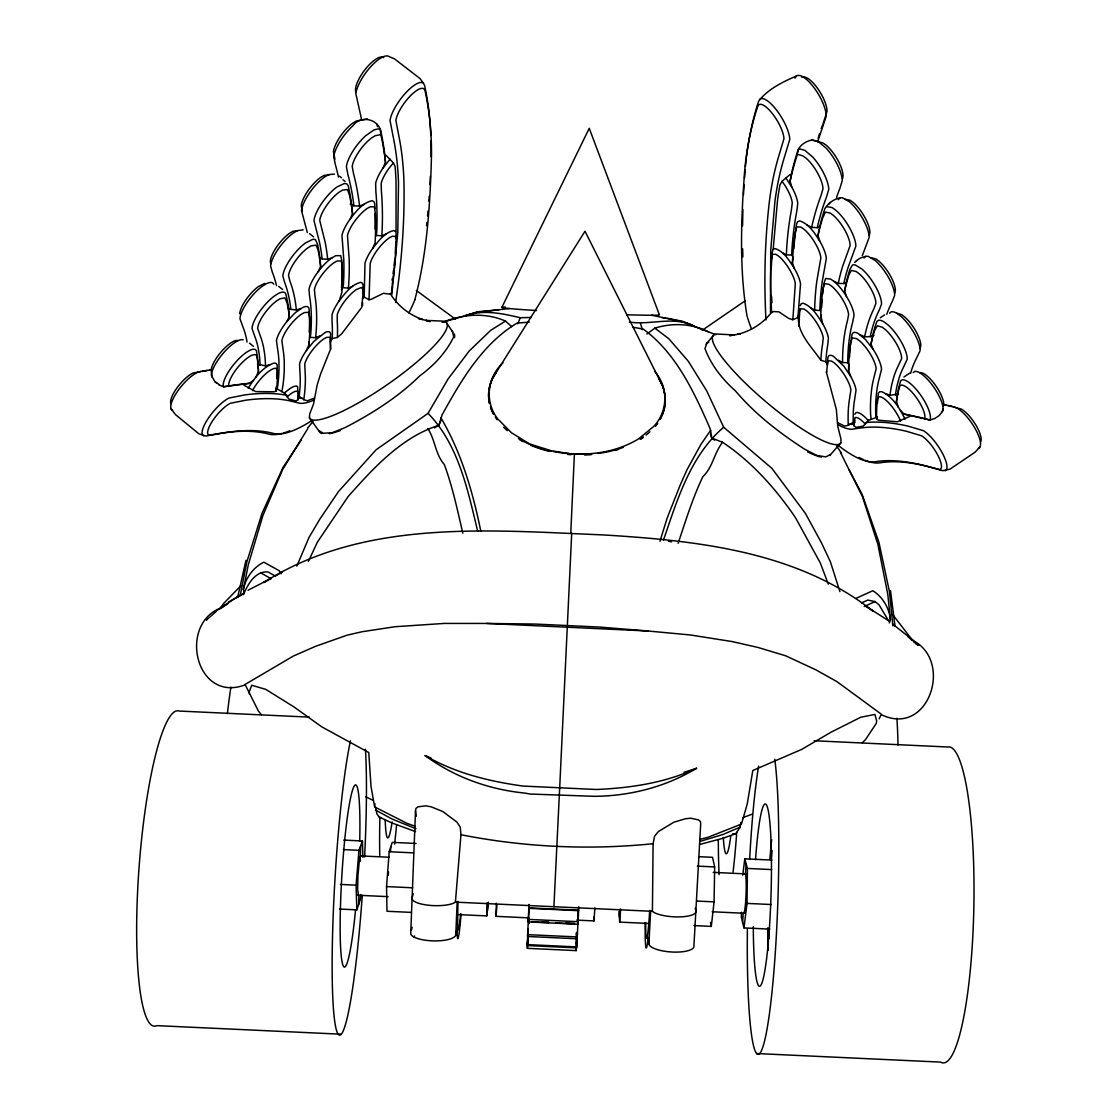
<?xml version="1.0" encoding="UTF-8"?>
<svg xmlns="http://www.w3.org/2000/svg" width="1118" height="1118" viewBox="0 0 1118 1118"><rect width="100%" height="100%" fill="white"/><g stroke="black" fill="none" stroke-linecap="round" stroke-linejoin="round"><path stroke-width="1.5" d="M829.808 455.487L840.932 442.728L840.96 439.025L837.717 426.154L836.334 409.426L826.481 372.504L827.963 360.709L831.75 361.17L834.461 363.07A19.789 5.744 56.4 0 1 850.868 389.805L849.624 398.26A464.585 138.59 52.5 0 0 848.255 411.27L848.241 411.731A448.975 133.811 52.7 0 0 848.283 425.301L844.579 426.07L837.703 422.702M849.373 364.831L847.751 362.679L842.567 362.539L842.581 359.185A673.078 213.482 51.1 0 1 847.472 320.684L848.604 314.647A20.851 6.415 57 0 0 831.736 286.25L828.815 284.224L824.651 283.734L823.086 288.43A950.23 306.542 49.3 0 0 820.78 314.955L822.624 323.605M645.17 922.616A58.499 2.557 -87.7 0 0 648.16 937.345L648.887 943.913A22.57 6.946 3.8 0 0 672.351 952.033A22.57 6.946 3.8 0 0 693.915 946.01L700.679 824.148L700.441 821.646L698.638 819.941L690.896 818.208L685.488 818.725L673.847 822.219L658.446 831.512L654.589 836.18L653.094 843.699L652.409 911.31L455.403 902.128L460.951 834.727L460.267 827.11L456.927 822.093L442.924 811.612L431.241 806.847L425.874 805.826L417.978 806.833L415.994 808.356L415.505 810.83L410.753 932.803A22.57 6.946 1.7 0 0 431.758 940.825A22.57 6.946 1.7 0 0 455.795 934.9L457.052 928.429A58.499 2.348 -86.9 0 0 461.077 914.021M792.858 319.734L795.317 283.455A20.194 5.953 57.4 0 0 778.505 256.036L775.85 254.303L772.259 254.331L771.21 260.857A1408.331 440.674 47.1 0 0 771.071 301.525L771.644 312.537L773.586 311.517L778.939 311.88L788.861 318.49L792.858 319.734L797.931 317.498L800.53 283.79A23.925 7.099 57.4 0 0 794.856 269.242C789.741 261.36 784.431 251.508 774.914 248.559L773.181 249.286L772.147 252.612L771.252 267.901M847.751 362.679L847.765 359.8A668.061 212.909 51 0 1 852.824 321.579L854.04 315.108A24.708 7.644 57 0 0 848.855 300.49L845.557 294.928A24.708 7.644 57 0 0 834.056 281.429L830.576 279.039L825.629 278.48L823.882 283.609A956.044 310.217 49.2 0 0 822.61 294.076M769.799 929.114L743.959 927.912L747.034 903.4L747.425 868.448L744.77 858.82L771.993 860.091M848.283 425.301L853.146 422.436L853.3 411.927A460.267 138.003 52.5 0 1 854.711 399.028L856.025 390.21A23.45 6.848 56.4 0 0 850.728 376.445L843.922 366.243L833.357 356.251A23.492 6.862 56.4 0 0 827.907 357.481L827.348 365.083L825.839 361.799L826.006 359.227A640.81 196.349 51.5 0 1 827.753 344.721L828.41 338.237A23.66 6.96 56.9 0 0 822.932 324.094C817.775 316.156 812.409 306.444 802.962 303.188L801.173 303.761L800.278 305.675M742.576 225.85L742.897 209.415M741.43 912.246L741.36 917.375L743.959 927.912M820.836 360.248C810.48 345.015 792.466 329.027 800.264 308.764L803.94 309.001L806.637 310.818A19.97 5.842 56.9 0 1 823.225 337.86L822.624 343.925A645.589 196.838 51.5 0 0 820.933 358.529L820.836 360.248L825.839 361.799M798.713 326.107L799.971 308.945M528.255 921.092L527.584 936.479L577.209 938.785L577.335 932.999M694.082 925.578L711.314 926.389L714.067 901.863L714.668 866.925L712.529 857.31L698.918 856.681M820.249 310.594L814.673 310.063L814.715 307.799A966.916 312.439 49.3 0 1 816.895 280.744L820.878 257.867A21.116 6.568 57.6 0 0 803.744 229.008L800.851 227.066L796.757 226.842L795.094 233.369A1488.897 478.476 46.2 0 0 792.606 258.691L792.41 262.59L794.269 268.222M577.265 932.901L576.567 947.854L527.319 945.562L527.976 931.546M819.885 310.175L819.927 308.456A960.516 311.81 49.2 0 1 822.233 281.554L826.356 258.3A25.029 7.826 57.6 0 0 820.961 243.207C815.637 234.598 809.907 224.299 799.789 220.917L797.763 221.546L796.673 223.6A1493.872 482.962 46.1 0 0 793.766 248.839M430.989 156.562L431.101 149.127A1725.493 559.21 -40.1 0 0 430.989 140.868M457.416 914.552L486.721 915.908L487.015 902.771M529.038 921.47L529.024 923.286M396.051 238.274L396.038 182.01A1612.645 518.892 -40.4 0 0 395.115 166.694L393.466 162.921L385.906 155.248M528.772 917.878L496.015 916.341L496.35 903.204M528.227 936.996L528.255 935.934M576.692 932.985L576.175 950.621L576.259 948.316M576.567 947.854L576.944 936.842L576.385 945.059M578.761 906.754L578.048 924.251L528.157 921.917L529.052 904.434M529.107 919.499L529.066 920.617M358.599 904.686L358.92 895.602M360.15 861.419L360.709 845.599M528.465 918.409L528.325 920.268M390.573 851.581L390.741 847.011M321.691 433.504A83.235 17.315 -34.8 0 1 319.273 431.492L309.393 417.727L309.672 414.037L313.515 404.073L317.177 384.997L320.545 374.125L330.565 349.151L330.411 341.689L332.214 338.558L332.326 335.973A641.536 195.063 -46.2 0 0 332.032 321.369L332.046 314.857A23.66 6.904 -51.6 0 1 338.852 301.287C344.735 293.88 350.954 284.727 360.653 282.351L362.358 283.078L363.057 285.076L362.805 293.531M528.367 920.771L529.275 904.741M571.703 533.44L559.671 788.274M528.87 923.65L528.954 921.763M395.926 241.684L395.241 253.59M455.795 934.9L457.164 901.779M337.356 337.482L337.44 335.763A646.316 195.538 -46.2 0 0 337.231 321.062L337.231 314.969A19.97 5.8 -51.6 0 1 356.307 289.59L361.366 287.536L363.406 289.883L361.757 307.338L341.675 333.821L337.356 337.482L332.214 338.558M487.462 910.695L487.797 903.12M496.951 905.063L496.015 916.341M576.217 950.621L527.333 948.344L527.934 934.536L527.319 945.562M528.101 934.983L527.64 945.66L528.157 935.808M577.209 938.785L578.048 920.421L578.048 924.251M429.983 184.736L430.36 176.476M527.989 931.07L528.073 928.653L527.584 936.479M529.149 920.911L529.261 918.479M570.767 533.188L574.386 454.383L551.216 450.736L529.485 443.888L511.471 432.75L498.027 419.208C484.401 402.466 487.029 377.157 502.988 362.847M576.622 939.232L576.678 936.954L576.329 943.536M792.41 262.59L793.263 257.112L791.642 255.002L786.359 254.89L786.527 251.354A1511.871 486.805 46.1 0 1 791.278 210.715L792.271 202.917A21.354 6.68 58.1 0 0 784.668 184.987L782.027 181.27L790.272 174.352M527.962 936.954L528.255 933.823M553.913 906.726L559.699 787.212M576.399 934.844L576.511 932.524M376.011 235.954L376.724 232.488A1506.435 483.814 -40.8 0 0 375.872 191.737L375.648 183.38A25.309 7.882 -52.8 0 1 382.733 168.441L390.084 159.091M527.989 936.185L528.101 934.718M527.892 938.156L527.361 948.357M619.358 916.844L619.749 909.283M791.642 255.002L791.782 252.067A1502.941 486.05 46.1 0 1 796.729 211.609L797.791 203.322A25.309 7.952 58.1 0 0 792.187 187.782L785.758 177.776M648.887 943.913L650.648 910.793M376.584 235.423L381.839 235.814L382.035 232.264A1515.393 484.541 -40.8 0 0 381.392 191.36L381.182 183.506A21.368 6.624 -52.8 0 1 390.489 166.372L393.466 162.921M576.664 932.552L576.315 938.184M743.498 194.574L744.043 184.652M488.398 902.156L486.721 915.908M330.411 341.689L330.621 334.072A23.506 6.806 -51.1 0 0 325.366 332.326L313.934 341.297L306.192 350.814A23.506 6.806 -51.1 0 0 299.54 364.077L300.001 372.923A460.714 137.053 -47.2 0 1 300.113 385.892L299.219 396.373L303.775 399.685L307.352 400.789L314.479 398.092M577.643 920.156L578.216 910.318M742.645 922.602L743.177 913.518M745.468 874.248L746.083 863.599M330.565 349.151L330.271 337.273L326.498 337.384L323.619 339.02A19.803 5.702 -51.1 0 0 304.753 364.105L305.144 372.629A465.032 137.626 -47.2 0 1 305.2 385.724L305.158 386.185A449.394 132.874 -47.3 0 1 303.775 399.685M773.181 249.286L777.541 200.024A1608.69 521.226 45.7 0 1 780.001 184.875L782.027 181.27M576.79 920.114L594.021 920.911L594.874 907.802M428.879 201.184L429.214 196.251M388.295 875.254L388.519 871.816M362.442 298.841L364.189 297.067L364.985 263.261A23.925 7.043 -52.1 0 1 372.028 249.3C377.884 241.949 384.047 232.642 393.788 230.574L395.423 231.468M297.989 392.893L297.528 386.535A23.157 6.596 -50.6 0 0 285.593 392.069L284.489 393.131L288.989 399.126L296.032 400.971L298.101 399.629L297.933 391.524A19.537 5.534 -50.6 0 0 287.885 396.219L287.13 396.96M771.154 860.245L772.049 850.435M648.985 923.482L619.679 922.112L620.672 909.004M411.131 912.386L386.996 911.268L386.549 886.574L389.218 851.734L392.25 842.357L416.078 843.475M341.367 289.702L343.324 285.998A961.983 310.007 -43.9 0 0 343.729 258.985L341.968 235.451A25.029 7.756 -52.2 0 1 348.802 220.931C354.909 212.867 361.561 203.169 371.931 200.723L373.873 201.533L374.74 203.686A1497.323 480.74 -40.8 0 1 374.977 208.661M744.532 178.028L745.175 169.726M360.765 894.484L360.345 899.599L356.824 909.856L339.579 909.046M356.824 909.856L356.083 885.163L358.948 850.323L362.456 840.974L343.715 840.093M414.876 826.16L407.022 823.351L374.656 806.944L374.907 803.73M343.184 287.717L348.383 288.081L348.578 285.831A968.398 310.622 -44 0 0 349.123 258.691L347.474 235.535A21.13 6.512 -52.2 0 1 367.263 208.409L370.31 206.746L374.376 206.9L375.355 213.566A1492.32 476.24 -40.9 0 1 375.299 239L375.103 242.913L372.713 248.35M427.565 215.914L427.998 211.009M310.091 337.72L310.706 334.506A668.844 211.554 -45.7 0 0 309.532 295.977L308.973 289.422A24.708 7.588 -51.6 0 1 315.555 275.363L319.357 270.123A24.708 7.588 -51.6 0 1 332.074 257.755L335.735 255.701L340.683 255.617L341.884 260.885A957.497 308.428 -43.9 0 1 341.521 287.745M369.024 299.764L370.212 263.415A20.194 5.911 -52.1 0 1 389.539 237.687L392.334 236.219L395.884 236.569L396.261 243.179A1411.349 438.438 -41.8 0 1 392.348 283.665C391.454 295.068 392.684 294.859 383.558 293.251L371.022 299.4L369.024 299.764L364.189 297.067M310.455 337.37L315.611 337.72L315.933 334.38A673.875 212.113 -45.8 0 0 314.955 295.599L314.438 289.464A20.865 6.373 -51.6 0 1 333.919 262.772L337.007 261.039L341.172 260.927L342.248 265.763A951.67 304.753 -44 0 1 341.87 292.385L339.201 300.826M394.109 265.343L394.654 260.326M745.44 166.414L745.692 163.983A1721.063 561.641 45.4 0 1 746.293 158.504M426.531 225.682L426.894 222.426M898.173 394.053L890.012 395.283L890.18 393.843A492.87 156.227 51.9 0 1 891.954 383.726L893.631 377.437A492.479 156.101 51.9 0 1 898.173 366.005L901.611 358.668A21.312 6.764 56.4 0 0 885.512 329.74L882.312 327.253L877.406 325.785L874.863 330.02A671.736 215.984 50.7 0 0 871.062 343.925L872.976 349.137M895.434 395.101L895.504 394.57A487.979 155.444 51.8 0 1 897.321 384.55L899.012 378.317A487.867 155.416 51.8 0 1 903.596 366.997L907.187 359.325A25.281 8.064 56.4 0 0 888.139 325.017L884.324 322.068A25.281 8.064 56.4 0 0 876.847 321.718A674.42 218.108 50.7 0 0 872.655 335.4L871.062 343.925M826.481 372.504L826.621 371.316M898.327 407.259L896.468 401.348A479.874 151.964 51.9 0 1 898.271 391.538L899.78 386.045L901.108 385.151A20.935 6.512 55.9 0 1 915.977 397.086A20.935 6.512 55.9 0 1 924.935 417.601L924.614 418.635L918.716 417.14M699.826 844.439L722.605 838.374L735.7 833.735L740.214 827.11L740.787 822.359M742.771 875.087L744.77 858.82M391.831 294.733L397.784 232.53L398.511 183.1A1607.069 515.65 -40.5 0 0 393.494 138.311L390.028 120.506A26.734 8.623 -53.4 0 1 404.94 93.744A26.734 8.623 -53.4 0 1 423.401 83.137L424.574 85.359A1725.493 559.21 -40.1 0 1 430.807 135.418M850.588 376.207L848.618 370.365L849.177 366.215M393.047 273.686L393.508 270.374M820.724 317.819L821.115 315.08M877.434 417.028L868.434 420.396L863.18 426.14L855.927 427.314L853.984 425.776L854.683 420.689M275.964 387.135L276.314 390.937L274.343 391.775L255.673 391.593L243.822 385.109M896.37 402.145L897.181 396.583A484.499 154.298 51.9 0 1 899.012 386.646L900.577 380.903L902.184 379.813A24.792 7.756 55.9 0 1 919.835 393.941A24.792 7.756 55.9 0 1 930.428 418.272L929.869 420.019L924.614 418.635M392.055 280.269L392.306 278.578M395.576 302.475C401.628 262.898 404.688 222.817 403.975 182.765A1616.908 516.502 -40.5 0 0 399.21 137.793L395.884 120.451A22.57 7.239 -53.4 0 1 408.475 97.895A22.57 7.239 -53.4 0 1 424.029 88.923L425.064 90.865A1714.215 552.376 -40.2 0 1 431.52 154.032C430.276 202.889 427.383 252.486 414.806 299.862M942.851 409.202L942.474 411.564L939.078 415.644L934.872 418.453L929.869 420.019L904.252 414.121L900.451 410.474M842.553 178.796L843.042 175.875A22.178 7.505 58.2 0 0 826.118 145.172L822.904 142.936L812.101 139.988C805.715 141.189 799.16 145.34 797.441 151.922A1591.711 523.098 45.6 0 0 792.117 171.068L790.063 181.214L791.837 187.181M846.508 296.536L844.649 291.085L845.949 283.804A971.36 317.47 48.8 0 1 849.89 269.368L852.559 264.896L855.06 264.854L862.104 269.172A25.56 8.259 57 0 1 881.529 304.152L879.307 309.952A680.093 219.994 50.7 0 0 870.964 333.29L870.209 336.644L864.647 336.742L860.147 334.855M819.76 241.208L817.971 235.465L819.704 226.688A1508.182 485.212 45.8 0 1 825.014 208.283C829.137 202.651 835.02 197.858 842.315 197.718L849.4 201.757A25.938 8.665 57.6 0 1 869.147 237.505L862.299 255.659M790.063 181.214L790.119 181.004A1582.641 517.173 45.7 0 1 796.519 157.191L798.629 148.61L804.806 150.315L812.674 156.981A26.315 8.678 58.2 0 1 828.745 189.417L826.509 197.02A1519.222 488.79 45.8 0 0 817.999 224.522L817.272 227.653L811.654 227.401L807.126 225.109M864.647 336.742L864.759 336.127A685.222 220.595 50.7 0 1 873.815 308.917L875.883 303.509A21.577 6.932 57 0 0 859.504 274.022L856.304 271.604L851.455 270.374L849.051 274.483A965.114 313.627 48.9 0 0 845.138 288.751L844.649 291.085M284.489 393.131L277.166 388.91L277.348 388.002A112.359 33.47 -49.8 0 0 277.907 384.271A479.259 148.568 -46.8 0 0 278.997 369.527L278.969 362.595A479.259 148.568 -46.8 0 0 277.697 349.627L276.439 340.738A24.47 7.435 -51.1 0 1 286.529 321.942L295.054 312.844L302.908 307.38A24.47 7.435 -51.1 0 1 309.029 308.806A664.288 210.044 -45.7 0 1 309.197 332.13M240.272 595.307L246.854 561.851L262.017 513.302L283.078 467.338L301.189 440.101M244.115 592.736L243.389 589.493L248.35 564.562L262.87 515.608L282.644 469.504L307.688 428.739M276.314 390.937L276.398 390.461A471.754 145.368 -46.9 0 0 277.474 375.997L277.432 369.876L276.551 368.605A20.348 6.051 -50.6 0 0 265.539 373.957A20.348 6.051 -50.6 0 0 252.836 389.972L252.528 390.629M834.056 281.429L838.29 283.413L838.821 280.8A983.015 319.944 48.9 0 1 842.692 266.182L850.127 245.541A21.913 7.127 57.6 0 0 833.399 215.411L830.213 213.063L825.419 212.113L822.68 217.926A1504.954 481.201 45.9 0 0 818.851 231.733L817.971 235.465M869.343 235.409L869.902 232.67A21.885 7.351 57.6 0 0 853.286 202.54L850.057 200.22L845.18 199.325M838.29 283.413L843.866 283.553L844.258 281.666A976.154 319.175 48.8 0 1 848.185 267.146L855.843 246.17A25.966 8.483 57.6 0 0 836.026 210.422L832.239 207.641L826.537 206.55M237.715 597.068L245.988 560.286M909.731 416.441L897.307 421.779L878.566 420.2L876.666 419.18L876.903 418.188M811.654 227.401L812.506 223.6A1528.292 489.572 45.8 0 1 820.878 195.971L822.988 188.802A22.22 7.281 58.2 0 0 805.952 158.099L802.78 155.835L797.539 154.34M894.721 293.279L895.336 290.722A21.535 7.141 57 0 0 879.041 261.235L875.813 258.845L870.894 257.685M281.694 391.677L281.918 390.769A116.062 34.392 -49.8 0 0 283.092 384.215A483.773 149.211 -46.8 0 0 284.265 369.345L284.265 362.344A483.773 149.211 -46.8 0 0 283.05 349.277L281.862 340.766A20.655 6.247 -51.1 0 1 301.063 314.451L304.194 312.635L308.47 312.285L309.602 317.33A660.696 207.696 -45.8 0 1 308.861 344.959L306.36 350.591M411.438 930.078L412.123 927.353M529.359 322.138L517.019 323.116C482.361 343.897 461.217 380.386 442.113 414.778L438.899 425.287L434.399 427.873M413.241 893.645L412.109 897.922A22.626 6.61 1.7 0 0 427.369 905.105A22.626 6.61 1.7 0 0 453.573 903.19L456.144 901.695M910.639 373.3L911.589 369.946A487.322 158.588 51.7 0 1 916.355 358.529L920.072 350.772A25.253 8.231 56.4 0 0 901.094 316.464L897.251 313.543A25.253 8.231 56.4 0 0 889.676 313.25M920.1 348.327L920.771 345.951A21.27 6.974 56.4 0 0 904.769 317.023L901.541 314.563L896.552 313.166M678.137 543.306C685.697 520.806 692.531 498.237 702.859 476.673C712.851 467.226 714.15 452.888 722.577 442.281C751.953 461.916 775.668 488.636 795.485 517.648L820.43 563.22L828.298 584.169M663.505 540.022C677.229 499.97 690.365 455.627 723.681 427.258L771.937 468.386L805.393 513.4L821.381 542.663L830.381 561.753L839.884 591.59M659.955 541.252L667.18 518.011L680.163 485.17L686.927 469.895L700.93 444.391L710.587 430.374L709.581 427.356C693.691 391.286 675.915 352.953 643.227 329.055L632.564 327.197M889.397 622.992L890.431 619.819L887.818 594.552L877.923 544.48L862.481 496.741L840.47 452.427M943.368 406.072L943.718 405.023A20.893 6.708 55.8 0 0 934.872 384.466A20.893 6.708 55.8 0 0 919.876 372.657M243.389 589.493C245.681 577.88 253.283 567.399 263.834 562.172L279.248 570.725L281.261 573.786M243.472 594.706C247.623 584.504 255.197 570.921 267.971 571.927L275.517 576.189M821.213 128.654L822.555 125.076M823.141 123.539L827.068 111.269A22.486 7.784 58.9 0 0 816.992 87.553A22.486 7.784 58.9 0 0 801.955 77.435M771.644 312.537L772.007 311.615M350.186 219.058L352.505 213.51L351.639 204.608A1511.802 483.046 -40.5 0 0 348.229 185.784L346.887 183.897L344.484 183.45L337.133 186.86A25.98 8.427 -52.2 0 0 314.004 220.609L319.482 242.215A977.705 317.386 -43.5 0 1 321.914 257.042L322.11 258.957L327.672 259.334L332.074 257.755M517.802 323.829L520.219 317.736L531.441 317.442M383.139 167.882L385.472 162.096L384.41 151.796A1595.624 520.834 -40.3 0 0 381.056 132.245C378.834 118.857 360.793 114.735 352.799 125.887A26.301 8.79 -52.9 0 0 333.779 156.702L335.344 164.556A1520.927 496.057 -40.2 0 1 338.461 177.007M318.267 271.632L320.628 266.377L320.027 258.999A972.898 315.695 -43.5 0 0 317.568 244.269L315.388 239.559L312.914 239.28L305.521 242.913A25.574 8.189 -51.6 0 0 282.854 275.936L284.475 281.918A680.932 218.639 -45.4 0 1 290.401 305.941L290.806 309.351L296.326 309.966L300.98 308.512M296.815 566.113L309.099 537.283L319.846 519.129L338.544 491.473L376.095 449.785L428.054 413.353L448.192 378.806L469.183 351.038L490.648 330.369L505.49 321.09L511.667 326.61M441.107 420.284L438.899 425.287C401.516 437.152 373.44 468.023 348.061 496.644L317.428 542.104L308.386 561.404M286.879 321.523L289.282 316.52L288.514 307.883A675.244 216.752 -45.4 0 0 285.747 293.852A25.253 7.994 -51.1 0 0 278.34 293.503L274.273 296.088A25.253 7.994 -51.1 0 0 252.025 328.482L254.806 336.448A488.384 154.396 -46.5 0 1 258.202 348.159L259.264 354.518A488.482 154.424 -46.5 0 1 260.061 364.664L265.441 365.893L269.955 364.65M256.05 377.032L258.468 371.316A480.377 150.958 -46.6 0 0 257.671 361.394L256.721 355.776L255.491 354.755A20.935 6.456 -50.5 0 0 239.629 365.251A20.935 6.456 -50.5 0 0 228.729 384.844L228.938 385.906L234.92 384.969M501.87 307.352L589.242 128.304L659.382 314.773A78.889 1.803 2.7 0 1 626.597 314.759M879.139 718.832L881.389 714.234L836.921 681.617L815.93 669.864L785.619 655.777L757.976 647.448L731.997 641.536L690.086 634.94L647.923 630.999L599.723 627.086L535.061 624.054L486.665 623.439L444.279 623.425L394.934 626.737L362.246 631.698L346.943 635.22L315.304 646.414L293.182 656.154L245.08 684.454L258.384 711.034L261.416 714.737M248.238 388.212C254.541 378.122 262.339 367.221 273.938 363.07L276.09 363.392L277.152 364.929L277.18 371.316A476.044 147.534 -46.8 0 1 276.845 378.485M493.08 377.381L585.007 231.244L662.289 385.347M854.851 414.303L855.829 412.808A23.143 6.652 55.9 0 1 867.247 419.432L868.239 420.592M817.705 141.93A1597.384 544.69 45 0 1 820.305 133.88L826.244 116.104A26.65 9.182 58.9 0 0 814.267 87.987A26.65 9.182 58.9 0 0 796.463 75.982C783.019 81.838 767.731 89.105 758.647 101.151A1721.063 561.641 45.4 0 0 746.447 157.149M219.841 608.891L223.474 603.636L240.999 585.594M794.968 78.134L796.463 75.982M307.59 428.068L313.012 421.5M706.115 344.148L713.675 335.051M979.997 446.851L975.008 452.231L949.965 469.155L942.572 470.706A773.279 195.734 50.7 0 0 880.034 462.81A153.348 43.937 56.9 0 1 865.053 460.281M828.578 204.245L830.199 202.414M838.248 199.731L839.828 197.956M770.903 313.208C762.462 323.675 750.611 331.207 737.545 334.352L740.326 333.891M862.23 742.841L865.625 739.445L876.302 723.36L876.666 720.942L874.933 714.458L860.846 717.197L831.093 732.15L801.718 749.395L752.819 770.498L747.243 803.982L741.472 824.078L707.722 837.396L699.644 839.464M863.99 257.923L865.625 256.371L868.155 256.301L875.268 260.564A25.532 8.427 57 0 1 894.61 295.557L892.304 301.399A679.311 224.452 50.5 0 0 886.756 314.368M207.291 619.204L206.355 620.085L216.053 611.588M214.488 611.937L227.82 603.65M236.569 384.774L249.51 383.32L253.632 380.036M239.657 595.391L220.651 607.745L227.569 603.86M646.875 334.016L654.855 328.133C672.449 322.655 691.818 323.409 708.435 331.878M856.206 598.256L872.837 590.737C882.787 596.956 889.271 608.094 890.431 619.819M702.188 330.313L745.091 300.868M913.154 372.546L914.79 371.428A24.764 7.91 55.8 0 1 932.552 385.444A24.764 7.91 55.8 0 1 943.061 409.803L942.222 411.466M903.945 376.99L909.856 373.021M880.299 317.736L884.576 314.913M856.15 260.815L860.511 257.965L865.625 256.371M854.473 262.423L856.654 261.011M683.936 772.328L696.584 768.29C665.783 786.89 630.035 796.114 594.105 796.309L530.337 794.046L524.594 793.053C488.832 789.518 454.09 776.996 425.175 755.6L431.282 758.2M236.695 597.487L243.794 593.49L228.491 602.071M887.804 620.238L866.017 606.291L872.962 611.057C796.645 551.02 696.78 540.623 603.091 534.907C489.642 530.295 364.286 518.542 263.778 582.492L271.115 578.397L248.028 590.248M222.859 607.214C177.469 622.027 194.937 703.068 244.437 685.096M275.056 576.133L282.085 572.22M284.321 392.907L285.188 392.446M350.186 204.091L353.931 205.796L359.549 206.061L364.258 204.217M315.611 337.72L319.902 335.875M348.383 288.081L352.687 286.278M381.839 235.814L386.185 234.053M830.283 454.635L825.727 456.871L816.825 455.431L804.75 449.254C779.4 432.918 754.86 413.926 735.337 390.797C722.256 379.212 710.964 364.887 704.955 348.564L706.883 343.03L708.714 342.346M740.214 827.11L723.08 834.447L699.882 841.449M864.2 606.557L875.059 601.582L879.069 604.88L889.131 621.734M314.326 399.839L312.006 400.887A110.528 31.192 -51.5 0 1 300.141 403.332L292.93 401.6A828.145 207.794 -45.3 0 0 245.611 400.23L230.308 403.305A20.962 6.331 -50.1 0 0 212.825 420.494A20.962 6.331 -50.1 0 0 208.968 435.279L217.297 434.077A778.98 194.616 -45.4 0 1 273.463 433.435A149.896 42.344 -51.5 0 0 311.754 420.634M861.531 602.895L867.806 600.059L875.059 601.582M696.584 768.29C665.14 782.893 630.664 788.008 596.299 789.49L523.084 786.066C488.999 781.384 455.124 773.069 425.175 755.6M742.618 817.691L752.232 814.17M264.756 283.371L258.412 286.557A21.284 6.918 -51.1 0 0 239.727 313.865M870.209 336.644L873.996 335.316M843.866 283.553L846.424 282.658M817.272 227.653L819.871 226.758M243.137 339.802A24.778 7.854 -50.5 0 0 224.201 352.1A24.778 7.854 -50.5 0 0 211.4 375.382L214.81 381.573L219.198 384.606M216.766 383.167L214.81 381.573M212.057 377.101L211.176 370.547A20.907 6.666 -50.5 0 1 221.965 350.912A20.907 6.666 -50.5 0 1 237.966 340.543M200.877 371.344L197.537 372.392A24.764 7.966 -50 0 0 176.672 392.558A24.764 7.966 -50 0 0 172.507 410.334M520.219 317.736C502.555 313.543 483.437 309.393 465.717 315.542L478.015 311.726L498.824 309.868M735.7 833.735L732.444 833.958M442.127 322.347L475.262 312.998M465.745 315.528L476.953 312.257L509.459 308.54M442.574 322.347C462.614 314.116 485.408 312.202 505.49 321.09M629.35 322.054C650.914 325.436 673.93 315.486 694.585 326.316L682.651 321.369L667.418 318.267M367.584 118.983L356.586 120.898L353.19 122.826A22.192 7.449 -52.9 0 0 333.43 151.81L334.939 159.231M228.938 385.906L223.572 386.786L218.737 384.76M740.214 333.905L729.635 335.652L734.205 334.897L719.195 334.17A83.403 16.588 40.2 0 0 757.822 394.738A83.403 16.588 40.2 0 0 840.932 442.728M478.56 312.481L481.495 312.09M207.151 370.421L193.148 372.979A20.893 6.75 -50 0 0 177.063 387.792A20.893 6.75 -50 0 0 170.844 403.682M653.094 843.699C589.158 850.267 523.993 847.22 460.951 834.727M202.316 371.134L211.554 369.904M853.146 422.436L854.697 422.492M854.208 424.225L849.806 424.015M865.793 422.548L869.217 422.255A831.191 211.47 50.6 0 1 907.914 426.084L923.468 430.709A24.82 7.588 55.4 0 1 942.236 452.916A24.82 7.588 55.4 0 1 945.017 470.79M385.472 162.096L385.43 161.9A1586.484 514.895 -40.4 0 0 381.49 137.57L380.763 134.649L375.438 135.641L372.084 137.598A22.22 7.225 -52.8 0 0 352.212 166.582L353.581 173.905A1531.981 487.364 -40.5 0 1 359.088 202.19L359.549 206.061M249.51 383.32L223.572 386.786L223.195 384.997A24.806 7.7 -50.5 0 1 236.08 361.757A24.806 7.7 -50.5 0 1 254.932 349.347L256.399 350.577L257.378 356.446A485.002 153.292 -46.5 0 1 258.188 366.508L258.482 372.126M553.41 451.56C582.003 456.913 613.223 454.188 638.476 438.955L653.597 426.531C668.131 411.578 668.634 386.8 654.603 371.316M574.386 454.383L592.288 453.67M302.391 398.26L298.017 398.064L298.101 399.629M297.681 396.289L299.219 396.373M486.665 623.439L647.923 630.999M309.351 717.127L179.201 711.048A158.141 27.07 -85.7 0 0 138.814 870.88A158.141 27.07 -85.7 0 0 156.925 1025.639L340.962 1034.192M814.128 740.745L947.617 746.992A158.043 27.852 -89 0 1 973.792 909.828A158.043 27.852 -89 0 1 940.559 1062.1L756.69 1053.547M343.38 849.596L358.948 850.323M389.218 851.734L413.436 852.866M697.38 866.115L714.668 866.925M747.425 868.448L771.63 869.58M361.156 855.941L389.036 857.24M713.172 872.375L746.279 873.913M340.417 884.422L356.083 885.163M386.549 886.574L412.668 887.804M696.668 901.052L714.067 901.863M747.034 903.4L771.392 904.532M356.712 895.183L388.086 896.65M712.18 911.771L745.287 913.308M528.898 907.872L578.593 910.192M528.87 908.347L578.565 910.667M528.269 919.387L578.188 921.707M542.006 921.819L548.84 922.14M565.918 922.937L574.456 923.342M531.735 921.833L548.812 922.63M555.646 922.951L574.428 923.831M527.654 934.648L577.321 936.954M527.333 944.598L576.636 946.904M171.068 408.811L175.512 414.638L198.906 433.84L206.117 436.076A774.425 194.462 -45.4 0 1 268.669 434.064A153.404 43.574 -51.5 0 0 282.253 433.365M297.779 230.657L292.804 231.342L289.366 233.424A21.549 7.085 -51.6 0 0 270.346 261.263L270.696 263.848M303.16 229.833L297.276 230.643L293.209 233.117A25.546 8.357 -51.6 0 0 270.626 266.14L272.317 272.177A680.163 223.111 -45.2 0 1 276.509 285.607M665.699 318.043L661.996 317.554M275.727 388.715L277.166 388.91M812.101 139.988L818.348 141.637L826.258 148.261A26.287 8.846 58.2 0 1 842.231 180.711L839.884 188.383A1517.224 498.153 45.5 0 0 836.543 197.411M286.739 395.311L283.399 394.696A832.449 210.1 -45.3 0 0 244.8 394.892L228.98 398.05A24.834 7.533 -50.1 0 0 208.214 418.398A24.834 7.533 -50.1 0 0 203.7 435.95M328.985 174.953L324.08 175.386L320.656 177.385A21.885 7.295 -52.3 0 0 301.245 205.838L302.335 210.939M334.45 174.101L328.65 174.604L324.611 176.979A25.952 8.595 -52.2 0 0 301.553 210.729L307.324 232.558M917.04 416.79L904.252 414.121M651.724 315.234L683.727 321.998L694.571 326.302M943.312 404.339L961.41 409.118A20.879 6.806 55.4 0 1 976.056 425.385A20.879 6.806 55.4 0 1 980.696 441.778M948.05 405.499L952.41 406.421M668.382 541.126L671.639 541.853M685.194 322.892L715.786 334.673M415.603 831.624L391.831 822.918L379.254 817.09L376.906 813.932L375.508 806.889M885.638 393.62L890.012 395.283M881.99 714.947C929.533 737.391 954.381 658.502 910.751 639.454M722.577 442.281L711.775 438.116L710.475 434.231M415.924 828.745L391.943 818.977L375.578 810.075M953.864 406.784L957.12 408.14A24.75 8.022 55.4 0 1 976.014 430.151A24.75 8.022 55.4 0 1 978.404 448.234M379.254 817.09L381.434 817.999M782.195 252.738L786.359 254.89M319.65 257.825L322.11 258.957M288.374 308.233L290.806 309.351M810.55 307.855L814.673 310.063M365.67 796.771L373.37 800.432M838.472 360.289L842.567 362.539M257.433 363.895L260.075 365.195M837.703 424.463L839.925 425.72A110.486 31.444 56.9 0 0 851.595 429.27L859.001 428.222A826.901 209.15 50.7 0 1 906.6 431.31L921.637 435.824A20.949 6.373 55.5 0 1 937.457 454.565A20.949 6.373 55.5 0 1 939.847 469.63L931.601 467.659A777.835 195.902 50.7 0 0 875.324 461.72A149.84 42.694 56.9 0 1 838.193 445.383M260.606 572.765L271.059 578.733M318.882 430.584L323.27 433.253L332.326 432.666L345.001 427.635C371.805 413.786 398.064 397.169 419.683 375.941C433.742 365.642 446.32 352.436 453.726 336.728L452.259 331.04M867.61 419.851L868.434 420.396M907.844 636.589L918.647 644.932M913.574 641.816L918.661 645.365M915.628 643.535L918.213 645.338M651.696 910.821L654.142 912.54A22.612 6.596 3.7 0 0 680.079 916.886A22.612 6.596 3.7 0 0 695.843 911.156L695.326 908.249M714.598 440.115L711.775 438.116L710.587 430.374M892.443 623.928L913.071 640.195M416.357 290.498L455.487 319.203M654.855 328.133L668.844 338.754L688.381 361.366L706.772 390.979L723.681 427.258M339.481 176.183L341.549 177.804M342.974 179.788L345.043 181.423M309.616 233.69L313.669 236.918M278.675 286.362L282.672 289.576M249.496 343.184L253.409 346.356M428.054 413.353C458.618 444.726 467.743 490.089 477.693 531.302M865.248 424.141L864.563 423.345A19.537 5.59 55.9 0 0 854.949 417.727L853.984 425.776M892.975 614.998L912.26 639.985M797.931 317.498L799.51 319.441M358.501 894.889L357.62 889.453L357.942 875.562L359.269 861.461L360.331 856.276L361.212 856.178M391.342 295.32C398.749 306.542 409.845 315.15 422.562 319.51L418.411 318.434L430.304 321.551L425.762 320.363L440.771 321.048A83.431 16.742 -34.8 0 1 396.918 377.758A83.431 16.742 -34.8 0 1 309.393 417.727M423.401 83.137L420.047 78.595L394.416 58.779L389.246 56.711A26.664 9.112 -53.5 0 0 370.477 66.996A26.664 9.112 -53.5 0 0 355.859 93.856L359.954 112.121A1601.409 542.565 -39.7 0 1 361.715 120.381M446.25 322.445L452.916 332.214M836.697 446.124L841.477 453.167M849.233 470.161L862.202 494.547L878.916 542.272L889.509 591.995L892.933 625.898M440.827 417.685C461.371 452.441 472.774 491.822 480.796 531.148M905.049 419.11C899.738 408.461 892.975 396.876 881.781 391.691L879.614 391.803L878.385 393.215L877.714 399.573A475.555 148.526 52.1 0 0 877.476 403.123M427.775 428.418C435.223 439.765 435.223 454.188 444.321 464.529C452.636 486.959 457.402 510.074 462.852 533.202M900.549 421.123L900.297 420.424A20.334 6.093 55.9 0 0 889.173 403.305A20.334 6.093 55.9 0 0 878.664 396.946L877.644 398.12L876.987 404.213A471.293 146.36 52.2 0 0 876.61 418.705L876.666 419.18M390.392 293.629L390.657 294.523M640.488 323.409L642.347 329.698M374.656 806.944L371.008 786.401L368.786 752.54L321.928 726.952L294.146 707.037L265.721 689.345L251.76 685.278L249.286 691.581L249.37 694.026M376.934 124.308L377.535 126.711M710.531 922.406L711.314 926.389M247.05 342.052L246.449 338.628A487.853 157.596 -46.4 0 0 242.886 326.805L239.979 318.742A25.225 8.161 -51.1 0 1 262.157 286.348L266.224 283.804A25.225 8.161 -51.1 0 1 273.728 284.224M416.217 816.294L415.505 810.83M871.188 419.404L871.048 418.481A116.006 34.658 55.1 0 1 870.531 411.843A483.325 150.245 52.2 0 1 870.852 396.946L871.551 389.986A483.283 150.231 52.2 0 1 874.08 377.101L876.135 368.744A20.641 6.289 56.5 0 0 859.504 340.766L856.556 338.656L852.293 337.916L850.644 342.807A659.913 209.038 51.1 0 0 848.618 370.365M890.487 590.514L895.043 626.192M352.505 213.51L352.016 209.695A1508.545 479.021 -40.6 0 0 349.613 195.608L347.488 189.543L342.653 190.046L339.271 192.072A21.927 7.071 -52.2 0 0 319.748 220.526L325.045 241.767A984.581 318.141 -43.6 0 1 327.406 256.693L327.672 259.334M353.931 205.796L353.526 202.596A1522.884 486.609 -40.5 0 0 347.866 174.422L346.412 166.638A26.329 8.609 -52.8 0 1 365.516 135.851L373.957 129.954L377.283 129.073L380.218 128.85L380.763 134.649M320.628 266.377L320.377 264.016A966.623 311.852 -43.6 0 0 317.931 249.44L315.975 245.121L311.056 245.89L307.66 248A21.591 6.876 -51.6 0 0 288.542 275.825L290.051 281.415A686.061 219.226 -45.4 0 1 296.284 309.337L296.326 309.966M875.967 417.084L875.869 416.162A112.289 33.722 55.1 0 1 875.687 412.402A478.784 149.574 52.1 0 1 876.065 397.631L876.791 390.727A478.784 149.574 52.1 0 1 879.377 377.954L881.529 369.233A24.456 7.505 56.5 0 0 873.298 349.585L865.653 339.718L858.317 333.555A24.498 7.519 56.5 0 0 852.042 334.394A663.491 211.386 51.1 0 0 850.407 345.644M771.951 302.726L771.588 296.466M619.051 911.659L619.679 922.112M355.65 92.095L355.482 88.965A22.486 7.728 -53.6 0 1 367.794 66.311A22.486 7.728 -53.6 0 1 383.642 57.647M765.956 319.93C763.86 279.961 764.824 239.783 769.561 200.024A1612.967 518.878 45.8 0 1 778.869 155.723L783.956 138.786A22.57 7.295 58.8 0 0 773.572 115.154A22.57 7.295 58.8 0 0 758.87 104.757L757.641 106.587A1709.855 554.835 45.5 0 0 744.812 168.832C741.15 217.535 739.054 267.16 746.922 315.5A90.67 25.211 56.7 0 0 751.562 329.027M308.75 342.164L308.861 344.959M769.268 938.491L768.974 928.15M742.645 248.769L742.883 256.93M770.47 312.579L770.735 250.125L774.984 200.877A1603.156 517.997 45.8 0 1 784.515 156.786L789.769 139.401A26.734 8.692 58.8 0 0 777.499 111.353A26.734 8.692 58.8 0 0 760.044 99.055M362.456 840.974L362.889 857.352M362.525 302.209L362.609 305.563M593.938 916.97L594.021 920.911M265.441 365.893L265.427 364.44A493.387 155.206 -46.6 0 0 264.673 354.196L263.652 347.782A492.982 155.081 -46.6 0 0 260.312 335.973L257.643 328.343A21.312 6.708 -51.1 0 1 276.425 301.035L279.835 298.855L284.824 297.863L286.907 302.321A672.561 214.628 -45.4 0 1 289.282 316.52M649.698 910.29A49.276 2.152 -87.7 0 1 645.673 922.56M774.76 759.234A158.029 14.967 -88.2 0 1 767.898 1024.018A158.029 14.967 -88.2 0 1 747.383 928.946M749.647 859.379A158.029 14.967 -88.2 0 1 758.633 766.11M755.544 859.658A91.201 8.623 -88.2 0 1 769.981 823.77A91.201 8.623 -88.2 0 1 765.145 968.929A91.201 8.623 -88.2 0 1 753.308 926.822M736.748 832.505A128.318 10.076 -87.8 0 1 733.087 871.942M719.098 874.667A128.318 10.076 -87.8 0 1 718.315 839.967M896.915 718.301A128.304 18.754 -88.3 0 1 898.02 745.021M730.823 835.705A74.095 5.814 -87.8 0 1 723.304 837.424M661.604 416.413A88.378 57.256 2.8 0 1 660.165 419.236M657.538 423.415A88.378 57.256 2.8 0 1 655.511 426.098M643.269 437.404A88.378 57.256 2.8 0 1 640.376 439.36M618.408 449.464A88.378 57.256 2.8 0 1 615.166 450.428M591.324 454.635A88.378 57.256 2.8 0 1 584.546 454.998M570.991 454.705A88.378 57.256 2.8 0 1 567.609 454.411M549.231 451.323A88.378 57.256 2.8 0 1 530.994 445.355M523.014 441.568A88.378 57.256 2.8 0 1 519.926 439.863M493.569 414.275A88.378 57.256 2.8 0 1 490.956 408.377M496.392 371.945A88.378 57.256 2.8 0 0 489.558 403.598A88.392 56.739 2.8 0 1 496.392 372.126M658.628 378.205A88.378 57.256 2.8 0 1 662.233 414.988M340.235 430.584A83.235 17.315 -34.8 0 1 329.139 433.672M375.131 213.706A1497.323 480.74 -40.8 0 1 375.089 229.092M289.855 430.737A153.404 43.574 -51.5 0 1 283.706 432.959M414.834 299.848A90.698 25.001 -51.3 0 1 408.881 312.886M208.94 370.351A825.615 221.797 -44.9 0 1 212.168 370.044M661.618 416.259A88.392 56.739 2.8 0 1 660.179 419.068M657.552 423.205A88.392 56.739 2.8 0 1 655.525 425.86M649.879 431.8A88.392 56.739 2.8 0 1 646.064 435.028M643.297 437.068A88.392 56.739 2.8 0 1 640.404 439.011M623.411 447.312A88.392 56.739 2.8 0 1 597.99 453.447M550.978 451.239A88.392 56.739 2.8 0 1 518.445 438.577M507.32 430.668A88.392 56.739 2.8 0 1 503.547 427.202M497.133 419.767A88.392 56.739 2.8 0 1 495.232 416.958M493.569 414.079A88.392 56.739 2.8 0 1 490.453 406.77M658.614 378.415A88.392 56.739 2.8 0 1 662.247 414.848M454.299 333.961A83.235 17.678 -37.3 0 1 454.453 337.706M365.432 749.242A158.071 14.171 -86.5 0 1 364.608 856.975M362.274 895.378A158.071 14.171 -86.5 0 1 333.457 1009.079A158.071 14.171 -86.5 0 1 350.465 740.801M355.538 909.94A91.229 8.161 -86.5 0 1 340.655 948.441A91.229 8.161 -86.5 0 1 349.445 803.758A91.229 8.161 -86.5 0 1 359.716 841.183M396.583 824.944A128.346 9.545 -86.8 0 1 394.584 844.16M379.757 855.452A128.346 9.545 -86.8 0 1 379.868 817.551M392.111 821.954A74.109 5.506 -86.8 0 1 385.193 819.564M227.387 713.633A128.374 18.223 -86.4 0 1 230.909 687.123M744.588 874.066A19.705 1.705 -88.1 0 1 746.195 888.572A19.705 1.705 -88.1 0 1 744.141 912.358M460.63 913.923A49.276 1.97 -86.9 0 1 458.073 901.346M414.582 935.948A58.513 3.48 -86.8 0 1 413.618 936.73M768.234 950.174A91.215 9.237 -88.3 0 1 767.661 927.856M769.897 859.351A91.215 9.237 -88.3 0 1 771.672 839.646M821.409 457.108A83.207 17.161 40.2 0 1 807.559 451.84M821.66 307.604A956.044 310.217 49.2 0 1 822.149 299.428M849.526 357.578A663.491 211.386 51.1 0 1 850.267 346.929M863.613 459.68A153.348 43.937 56.9 0 1 859.113 457.5M942.628 404.423A824.315 223.083 50.2 0 1 945.842 405.023M818.11 138.422A1606.077 550.629 44.9 0 1 819.606 133.517M536.458 310.538A78.889 1.803 2.7 0 1 505.252 307.045"/></g></svg>
